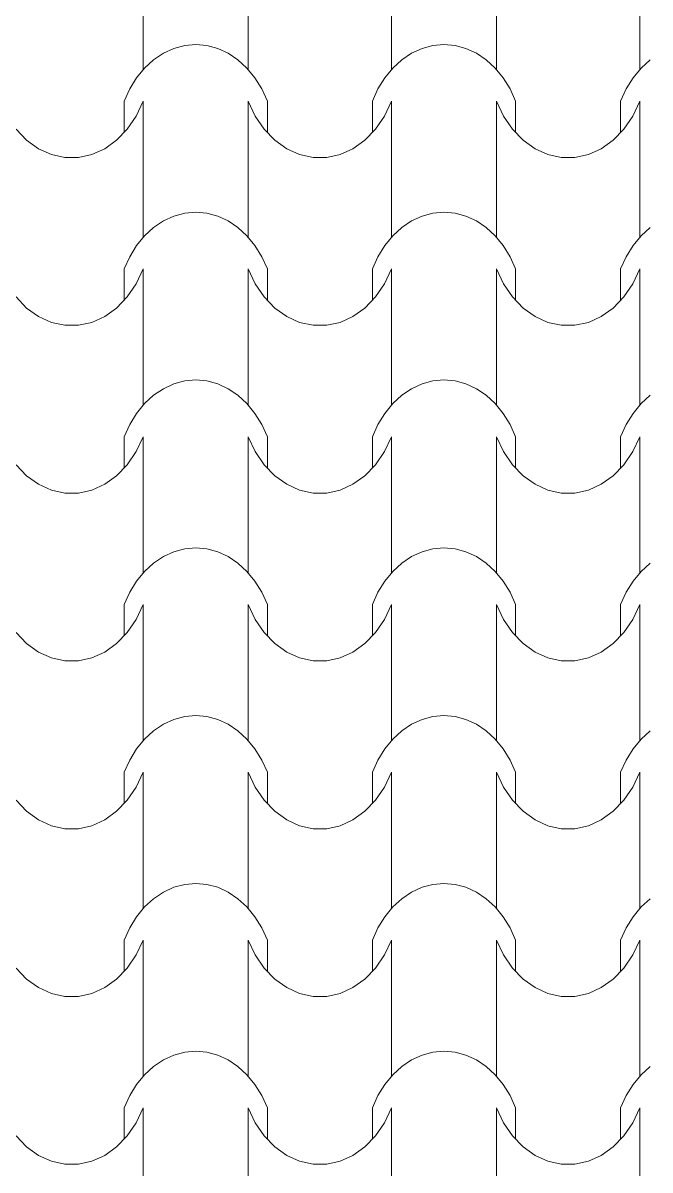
# Model space of a CAD drawing. Header units: millimetres. Extents: x 42452 to 2852333, y -419346 to 834876.
# Drawn here: x 2620782 to 2622489, y 662416 to 665536 of the extents above; entities that cross this region are included whole.
import ezdxf

# ---------------------------------------------------------------- set-up
doc = ezdxf.new("R2010")
doc.units = ezdxf.units.MM
doc.layers.add('M-2 keramitin shtrixi_Ном._пера__21_Pen_No__1', color=7, linetype='Continuous', lineweight=15)
doc.layers.add('memar', color=7, linetype='Continuous', lineweight=25)

# ---------------------------------------------------------------- blocks, each defined once
blk = doc.blocks.new('*X17')
at = {"layer": 'M-2 keramitin shtrixi_Ном._пера__21_Pen_No__1', "color": 7, "linetype": 'Continuous', "lineweight": 15}
for p, q in [((-265229.6, -1354422.8), (-265229.6, -1354237.7)), ((-264944.1, -1354422.8), (-264944.1, -1354237.7)), ((-264554.1, -1354422.8), (-264554.1, -1354237.7)), ((-264268.5, -1354422.8), (-264268.5, -1354237.7)), ((-263878.5, -1354422.8), (-263878.5, -1354237.7)), ((-265146.5, -1354365.3), (-265116.9, -1354357.3)), ((-265116.9, -1354357.3), (-265086.9, -1354354.6)), ((-265086.9, -1354354.6), (-265056.8, -1354357.3)), ((-265056.8, -1354357.3), (-265027.2, -1354365.3)), ((-264470.9, -1354365.3), (-264441.4, -1354357.3)), ((-264441.4, -1354357.3), (-264411.3, -1354354.6)), ((-264411.3, -1354354.6), (-264381.2, -1354357.3)), ((-264381.2, -1354357.3), (-264351.7, -1354365.3)), ((-265201.5, -1354396.3), (-265174.8, -1354378.4)), ((-265174.8, -1354378.4), (-265146.5, -1354365.3)), ((-265027.2, -1354365.3), (-264998.9, -1354378.4)), ((-264998.9, -1354378.4), (-264972.2, -1354396.3)), ((-264526, -1354396.3), (-264499.3, -1354378.4)), ((-264499.3, -1354378.4), (-264470.9, -1354365.3)), ((-264351.7, -1354365.3), (-264323.3, -1354378.4)), ((-264323.3, -1354378.4), (-264296.6, -1354396.3)), ((-265247.8, -1354445.5), (-265226, -1354418.9)), ((-265226, -1354418.9), (-265201.5, -1354396.3)), ((-264972.2, -1354396.3), (-264947.7, -1354418.9)), ((-264947.7, -1354418.9), (-264925.9, -1354445.5)), ((-264572.3, -1354445.5), (-264550.5, -1354418.9)), ((-264550.5, -1354418.9), (-264526, -1354396.3)), ((-264296.6, -1354396.3), (-264272.1, -1354418.9)), ((-264272.1, -1354418.9), (-264250.3, -1354445.5)), ((-263896.7, -1354445.5), (-263874.9, -1354418.9)), ((-263874.9, -1354418.9), (-263850.4, -1354396.3)), ((-265266.6, -1354475.7), (-265247.8, -1354445.5)), ((-264925.9, -1354445.5), (-264907.1, -1354475.7)), ((-264591, -1354475.7), (-264572.3, -1354445.5)), ((-264250.3, -1354445.5), (-264231.6, -1354475.7)), ((-263915.5, -1354475.7), (-263896.7, -1354445.5)), ((-265281.9, -1354509), (-265266.6, -1354475.7)), ((-264907.1, -1354475.7), (-264891.8, -1354509)), ((-264606.3, -1354509), (-264591, -1354475.7)), ((-264231.6, -1354475.7), (-264216.3, -1354509)), ((-263930.7, -1354509), (-263915.5, -1354475.7)), ((-265281.9, -1354594), (-265281.9, -1354509)), ((-265229.6, -1354509), (-265248.9, -1354549.5)), ((-265229.6, -1354694), (-265229.6, -1354509)), ((-264944.1, -1354694), (-264944.1, -1354509)), ((-264924.8, -1354549.5), (-264944.1, -1354509)), ((-264891.8, -1354594), (-264891.8, -1354509)), ((-264606.3, -1354594), (-264606.3, -1354509)), ((-264554.1, -1354509), (-264573.4, -1354549.5)), ((-264554.1, -1354694), (-264554.1, -1354509)), ((-264268.5, -1354694), (-264268.5, -1354509)), ((-264249.2, -1354549.5), (-264268.5, -1354509)), ((-264216.3, -1354594), (-264216.3, -1354509)), ((-263930.7, -1354594), (-263930.7, -1354509)), ((-263878.5, -1354509), (-263897.8, -1354549.5)), ((-263878.5, -1354694), (-263878.5, -1354509)), ((-265248.9, -1354549.5), (-265273.4, -1354585.2)), ((-264900.4, -1354585.2), (-264924.8, -1354549.5)), ((-264573.4, -1354549.5), (-264597.8, -1354585.2)), ((-264224.8, -1354585.2), (-264249.2, -1354549.5)), ((-263897.8, -1354549.5), (-263922.2, -1354585.2)), ((-265547.1, -1354615.1), (-265575.9, -1354585.2)), ((-265273.4, -1354585.2), (-265302.2, -1354615.1)), ((-264871.5, -1354615.1), (-264900.4, -1354585.2)), ((-264597.8, -1354585.2), (-264626.6, -1354615.1)), ((-264196, -1354615.1), (-264224.8, -1354585.2)), ((-263922.2, -1354585.2), (-263951, -1354615.1)), ((-265514.7, -1354638.3), (-265547.1, -1354615.1)), ((-265479.8, -1354654.2), (-265514.7, -1354638.3)), ((-265334.5, -1354638.3), (-265369.5, -1354654.2)), ((-265302.2, -1354615.1), (-265334.5, -1354638.3)), ((-264839.2, -1354638.3), (-264871.5, -1354615.1)), ((-264804.2, -1354654.2), (-264839.2, -1354638.3)), ((-264659, -1354638.3), (-264693.9, -1354654.2)), ((-264626.6, -1354615.1), (-264659, -1354638.3)), ((-264163.6, -1354638.3), (-264196, -1354615.1)), ((-264128.6, -1354654.2), (-264163.6, -1354638.3)), ((-263983.4, -1354638.3), (-264018.4, -1354654.2)), ((-263951, -1354615.1), (-263983.4, -1354638.3)), ((-265443.2, -1354662.3), (-265479.8, -1354654.2)), ((-265424.6, -1354662.3), (-265443.2, -1354662.3)), ((-265406.1, -1354662.3), (-265424.6, -1354662.3)), ((-265369.5, -1354654.2), (-265406.1, -1354662.3)), ((-264767.6, -1354662.3), (-264804.2, -1354654.2)), ((-264749.1, -1354662.3), (-264767.6, -1354662.3)), ((-264730.5, -1354662.3), (-264749.1, -1354662.3)), ((-264693.9, -1354654.2), (-264730.5, -1354662.3)), ((-264092.1, -1354662.3), (-264128.6, -1354654.2)), ((-264073.5, -1354662.3), (-264092.1, -1354662.3)), ((-264055, -1354662.3), (-264073.5, -1354662.3)), ((-264018.4, -1354654.2), (-264055, -1354662.3)), ((-265229.6, -1354879.1), (-265229.6, -1354694)), ((-264944.1, -1354879.1), (-264944.1, -1354694)), ((-264554.1, -1354879.1), (-264554.1, -1354694)), ((-264268.5, -1354879.1), (-264268.5, -1354694)), ((-263878.5, -1354879.1), (-263878.5, -1354694)), ((-265174.8, -1354834.7), (-265146.5, -1354821.6)), ((-265146.5, -1354821.6), (-265116.9, -1354813.7)), ((-265116.9, -1354813.7), (-265086.9, -1354811)), ((-265086.9, -1354811), (-265056.8, -1354813.7)), ((-265056.8, -1354813.7), (-265027.2, -1354821.6)), ((-265027.2, -1354821.6), (-264998.9, -1354834.7)), ((-264499.3, -1354834.7), (-264470.9, -1354821.6)), ((-264470.9, -1354821.6), (-264441.4, -1354813.7)), ((-264441.4, -1354813.7), (-264411.3, -1354811)), ((-264411.3, -1354811), (-264381.2, -1354813.7)), ((-264381.2, -1354813.7), (-264351.7, -1354821.6)), ((-264351.7, -1354821.6), (-264323.3, -1354834.7)), ((-265226, -1354875.2), (-265201.5, -1354852.7)), ((-265201.5, -1354852.7), (-265174.8, -1354834.7)), ((-264998.9, -1354834.7), (-264972.2, -1354852.7)), ((-264972.2, -1354852.7), (-264947.7, -1354875.2)), ((-264550.5, -1354875.2), (-264526, -1354852.7)), ((-264526, -1354852.7), (-264499.3, -1354834.7)), ((-264323.3, -1354834.7), (-264296.6, -1354852.7)), ((-264296.6, -1354852.7), (-264272.1, -1354875.2)), ((-263874.9, -1354875.2), (-263850.4, -1354852.7)), ((-265247.8, -1354901.8), (-265226, -1354875.2)), ((-264947.7, -1354875.2), (-264925.9, -1354901.8)), ((-264572.3, -1354901.8), (-264550.5, -1354875.2)), ((-264272.1, -1354875.2), (-264250.3, -1354901.8)), ((-263896.7, -1354901.8), (-263874.9, -1354875.2)), ((-265266.6, -1354932.1), (-265247.8, -1354901.8)), ((-264925.9, -1354901.8), (-264907.1, -1354932.1)), ((-264591, -1354932.1), (-264572.3, -1354901.8)), ((-264250.3, -1354901.8), (-264231.6, -1354932.1)), ((-263915.5, -1354932.1), (-263896.7, -1354901.8)), ((-265281.9, -1354965.3), (-265266.6, -1354932.1)), ((-264907.1, -1354932.1), (-264891.8, -1354965.3)), ((-264606.3, -1354965.3), (-264591, -1354932.1)), ((-264231.6, -1354932.1), (-264216.3, -1354965.3)), ((-263930.7, -1354965.3), (-263915.5, -1354932.1)), ((-265281.9, -1355050.4), (-265281.9, -1354965.3)), ((-265229.6, -1354965.3), (-265248.9, -1355005.8)), ((-265229.6, -1355150.4), (-265229.6, -1354965.3)), ((-264944.1, -1355150.4), (-264944.1, -1354965.3)), ((-264924.8, -1355005.8), (-264944.1, -1354965.3)), ((-264891.8, -1355050.4), (-264891.8, -1354965.3)), ((-264606.3, -1355050.4), (-264606.3, -1354965.3)), ((-264554.1, -1354965.3), (-264573.4, -1355005.8)), ((-264554.1, -1355150.4), (-264554.1, -1354965.3)), ((-264268.5, -1355150.4), (-264268.5, -1354965.3)), ((-264249.2, -1355005.8), (-264268.5, -1354965.3)), ((-264216.3, -1355050.4), (-264216.3, -1354965.3)), ((-263930.7, -1355050.4), (-263930.7, -1354965.3)), ((-263878.5, -1354965.3), (-263897.8, -1355005.8)), ((-263878.5, -1355150.4), (-263878.5, -1354965.3)), ((-265248.9, -1355005.8), (-265273.4, -1355041.5)), ((-264900.4, -1355041.5), (-264924.8, -1355005.8)), ((-264573.4, -1355005.8), (-264597.8, -1355041.5)), ((-264224.8, -1355041.5), (-264249.2, -1355005.8)), ((-263897.8, -1355005.8), (-263922.2, -1355041.5)), ((-265547.1, -1355071.5), (-265575.9, -1355041.5)), ((-265273.4, -1355041.5), (-265302.2, -1355071.5)), ((-264871.5, -1355071.5), (-264900.4, -1355041.5)), ((-264597.8, -1355041.5), (-264626.6, -1355071.5)), ((-264196, -1355071.5), (-264224.8, -1355041.5)), ((-263922.2, -1355041.5), (-263951, -1355071.5)), ((-265514.7, -1355094.7), (-265547.1, -1355071.5)), ((-265302.2, -1355071.5), (-265334.5, -1355094.7)), ((-264839.2, -1355094.7), (-264871.5, -1355071.5)), ((-264626.6, -1355071.5), (-264659, -1355094.7)), ((-264163.6, -1355094.7), (-264196, -1355071.5)), ((-263951, -1355071.5), (-263983.4, -1355094.7)), ((-265479.8, -1355110.6), (-265514.7, -1355094.7)), ((-265443.2, -1355118.6), (-265479.8, -1355110.6)), ((-265369.5, -1355110.6), (-265406.1, -1355118.6)), ((-265334.5, -1355094.7), (-265369.5, -1355110.6)), ((-264804.2, -1355110.6), (-264839.2, -1355094.7)), ((-264767.6, -1355118.6), (-264804.2, -1355110.6)), ((-264693.9, -1355110.6), (-264730.5, -1355118.6)), ((-264659, -1355094.7), (-264693.9, -1355110.6)), ((-264128.6, -1355110.6), (-264163.6, -1355094.7)), ((-264092.1, -1355118.6), (-264128.6, -1355110.6)), ((-264018.4, -1355110.6), (-264055, -1355118.6)), ((-263983.4, -1355094.7), (-264018.4, -1355110.6)), ((-265424.6, -1355118.6), (-265443.2, -1355118.6)), ((-265406.1, -1355118.6), (-265424.6, -1355118.6)), ((-264749.1, -1355118.6), (-264767.6, -1355118.6)), ((-264730.5, -1355118.6), (-264749.1, -1355118.6)), ((-264073.5, -1355118.6), (-264092.1, -1355118.6)), ((-264055, -1355118.6), (-264073.5, -1355118.6)), ((-265229.6, -1355335.5), (-265229.6, -1355150.4)), ((-264944.1, -1355335.5), (-264944.1, -1355150.4)), ((-264554.1, -1355335.5), (-264554.1, -1355150.4)), ((-264268.5, -1355335.5), (-264268.5, -1355150.4)), ((-263878.5, -1355335.5), (-263878.5, -1355150.4)), ((-265116.9, -1355270), (-265086.9, -1355267.3)), ((-265086.9, -1355267.3), (-265056.8, -1355270)), ((-264441.4, -1355270), (-264411.3, -1355267.3)), ((-264411.3, -1355267.3), (-264381.2, -1355270)), ((-265201.5, -1355309), (-265174.8, -1355291.1)), ((-265174.8, -1355291.1), (-265146.5, -1355278)), ((-265146.5, -1355278), (-265116.9, -1355270)), ((-265056.8, -1355270), (-265027.2, -1355278)), ((-265027.2, -1355278), (-264998.9, -1355291.1)), ((-264998.9, -1355291.1), (-264972.2, -1355309)), ((-264526, -1355309), (-264499.3, -1355291.1)), ((-264499.3, -1355291.1), (-264470.9, -1355278)), ((-264470.9, -1355278), (-264441.4, -1355270)), ((-264381.2, -1355270), (-264351.7, -1355278)), ((-264351.7, -1355278), (-264323.3, -1355291.1)), ((-264323.3, -1355291.1), (-264296.6, -1355309)), ((-265226, -1355331.6), (-265201.5, -1355309)), ((-264972.2, -1355309), (-264947.7, -1355331.6)), ((-264550.5, -1355331.6), (-264526, -1355309)), ((-264296.6, -1355309), (-264272.1, -1355331.6)), ((-263874.9, -1355331.6), (-263850.4, -1355309)), ((-265266.6, -1355388.4), (-265247.8, -1355358.2)), ((-265247.8, -1355358.2), (-265226, -1355331.6)), ((-264947.7, -1355331.6), (-264925.9, -1355358.2)), ((-264925.9, -1355358.2), (-264907.1, -1355388.4)), ((-264591, -1355388.4), (-264572.3, -1355358.2)), ((-264572.3, -1355358.2), (-264550.5, -1355331.6)), ((-264272.1, -1355331.6), (-264250.3, -1355358.2)), ((-264250.3, -1355358.2), (-264231.6, -1355388.4)), ((-263915.5, -1355388.4), (-263896.7, -1355358.2)), ((-263896.7, -1355358.2), (-263874.9, -1355331.6)), ((-265281.9, -1355421.7), (-265266.6, -1355388.4)), ((-264907.1, -1355388.4), (-264891.8, -1355421.7)), ((-264606.3, -1355421.7), (-264591, -1355388.4)), ((-264231.6, -1355388.4), (-264216.3, -1355421.7)), ((-263930.7, -1355421.7), (-263915.5, -1355388.4)), ((-265281.9, -1355506.7), (-265281.9, -1355421.7)), ((-265229.6, -1355421.7), (-265248.9, -1355462.2)), ((-265229.6, -1355606.7), (-265229.6, -1355421.7)), ((-264944.1, -1355606.7), (-264944.1, -1355421.7)), ((-264924.8, -1355462.2), (-264944.1, -1355421.7)), ((-264891.8, -1355506.7), (-264891.8, -1355421.7)), ((-264606.3, -1355506.7), (-264606.3, -1355421.7)), ((-264554.1, -1355421.7), (-264573.4, -1355462.2)), ((-264554.1, -1355606.7), (-264554.1, -1355421.7)), ((-264268.5, -1355606.7), (-264268.5, -1355421.7)), ((-264249.2, -1355462.2), (-264268.5, -1355421.7)), ((-264216.3, -1355506.7), (-264216.3, -1355421.7)), ((-263930.7, -1355506.7), (-263930.7, -1355421.7)), ((-263878.5, -1355421.7), (-263897.8, -1355462.2)), ((-263878.5, -1355606.7), (-263878.5, -1355421.7)), ((-265248.9, -1355462.2), (-265273.4, -1355497.9)), ((-264900.4, -1355497.9), (-264924.8, -1355462.2)), ((-264573.4, -1355462.2), (-264597.8, -1355497.9)), ((-264224.8, -1355497.9), (-264249.2, -1355462.2)), ((-263897.8, -1355462.2), (-263922.2, -1355497.9)), ((-265547.1, -1355527.8), (-265575.9, -1355497.9)), ((-265273.4, -1355497.9), (-265302.2, -1355527.8)), ((-264871.5, -1355527.8), (-264900.4, -1355497.9)), ((-264597.8, -1355497.9), (-264626.6, -1355527.8)), ((-264196, -1355527.8), (-264224.8, -1355497.9)), ((-263922.2, -1355497.9), (-263951, -1355527.8)), ((-265514.7, -1355551), (-265547.1, -1355527.8)), ((-265302.2, -1355527.8), (-265334.5, -1355551)), ((-264839.2, -1355551), (-264871.5, -1355527.8)), ((-264626.6, -1355527.8), (-264659, -1355551)), ((-264163.6, -1355551), (-264196, -1355527.8)), ((-263951, -1355527.8), (-263983.4, -1355551)), ((-265479.8, -1355566.9), (-265514.7, -1355551)), ((-265443.2, -1355575), (-265479.8, -1355566.9)), ((-265424.6, -1355575), (-265443.2, -1355575)), ((-265406.1, -1355575), (-265424.6, -1355575)), ((-265369.5, -1355566.9), (-265406.1, -1355575)), ((-265334.5, -1355551), (-265369.5, -1355566.9)), ((-264804.2, -1355566.9), (-264839.2, -1355551)), ((-264767.6, -1355575), (-264804.2, -1355566.9)), ((-264749.1, -1355575), (-264767.6, -1355575)), ((-264730.5, -1355575), (-264749.1, -1355575)), ((-264693.9, -1355566.9), (-264730.5, -1355575)), ((-264659, -1355551), (-264693.9, -1355566.9)), ((-264128.6, -1355566.9), (-264163.6, -1355551)), ((-264092.1, -1355575), (-264128.6, -1355566.9)), ((-264073.5, -1355575), (-264092.1, -1355575)), ((-264055, -1355575), (-264073.5, -1355575)), ((-264018.4, -1355566.9), (-264055, -1355575)), ((-263983.4, -1355551), (-264018.4, -1355566.9)), ((-265229.6, -1355791.8), (-265229.6, -1355606.7)), ((-264944.1, -1355791.8), (-264944.1, -1355606.7)), ((-264554.1, -1355791.8), (-264554.1, -1355606.7)), ((-264268.5, -1355791.8), (-264268.5, -1355606.7)), ((-263878.5, -1355791.8), (-263878.5, -1355606.7)), ((-265174.8, -1355747.4), (-265146.5, -1355734.3)), ((-265146.5, -1355734.3), (-265116.9, -1355726.4)), ((-265116.9, -1355726.4), (-265086.9, -1355723.7)), ((-265086.9, -1355723.7), (-265056.8, -1355726.4)), ((-265056.8, -1355726.4), (-265027.2, -1355734.3)), ((-265027.2, -1355734.3), (-264998.9, -1355747.4)), ((-264499.3, -1355747.4), (-264470.9, -1355734.3)), ((-264470.9, -1355734.3), (-264441.4, -1355726.4)), ((-264441.4, -1355726.4), (-264411.3, -1355723.7)), ((-264411.3, -1355723.7), (-264381.2, -1355726.4)), ((-264381.2, -1355726.4), (-264351.7, -1355734.3)), ((-264351.7, -1355734.3), (-264323.3, -1355747.4)), ((-265226, -1355787.9), (-265201.5, -1355765.4)), ((-265201.5, -1355765.4), (-265174.8, -1355747.4)), ((-264998.9, -1355747.4), (-264972.2, -1355765.4)), ((-264972.2, -1355765.4), (-264947.7, -1355787.9)), ((-264550.5, -1355787.9), (-264526, -1355765.4)), ((-264526, -1355765.4), (-264499.3, -1355747.4)), ((-264323.3, -1355747.4), (-264296.6, -1355765.4)), ((-264296.6, -1355765.4), (-264272.1, -1355787.9)), ((-263874.9, -1355787.9), (-263850.4, -1355765.4)), ((-265247.8, -1355814.5), (-265226, -1355787.9)), ((-264947.7, -1355787.9), (-264925.9, -1355814.5)), ((-264572.3, -1355814.5), (-264550.5, -1355787.9)), ((-264272.1, -1355787.9), (-264250.3, -1355814.5)), ((-263896.7, -1355814.5), (-263874.9, -1355787.9)), ((-265266.6, -1355844.8), (-265247.8, -1355814.5)), ((-264925.9, -1355814.5), (-264907.1, -1355844.8)), ((-264591, -1355844.8), (-264572.3, -1355814.5)), ((-264250.3, -1355814.5), (-264231.6, -1355844.8)), ((-263915.5, -1355844.8), (-263896.7, -1355814.5)), ((-265281.9, -1355878), (-265266.6, -1355844.8)), ((-264907.1, -1355844.8), (-264891.8, -1355878)), ((-264606.3, -1355878), (-264591, -1355844.8)), ((-264231.6, -1355844.8), (-264216.3, -1355878)), ((-263930.7, -1355878), (-263915.5, -1355844.8)), ((-265281.9, -1355963.1), (-265281.9, -1355878)), ((-265229.6, -1355878), (-265248.9, -1355918.5)), ((-265229.6, -1356063.1), (-265229.6, -1355878)), ((-264944.1, -1356063.1), (-264944.1, -1355878)), ((-264924.8, -1355918.5), (-264944.1, -1355878)), ((-264891.8, -1355963.1), (-264891.8, -1355878)), ((-264606.3, -1355963.1), (-264606.3, -1355878)), ((-264554.1, -1355878), (-264573.4, -1355918.5)), ((-264554.1, -1356063.1), (-264554.1, -1355878)), ((-264268.5, -1356063.1), (-264268.5, -1355878)), ((-264249.2, -1355918.5), (-264268.5, -1355878)), ((-264216.3, -1355963.1), (-264216.3, -1355878)), ((-263930.7, -1355963.1), (-263930.7, -1355878)), ((-263878.5, -1355878), (-263897.8, -1355918.5)), ((-263878.5, -1356063.1), (-263878.5, -1355878)), ((-265248.9, -1355918.5), (-265273.4, -1355954.2)), ((-264900.4, -1355954.2), (-264924.8, -1355918.5)), ((-264573.4, -1355918.5), (-264597.8, -1355954.2)), ((-264224.8, -1355954.2), (-264249.2, -1355918.5)), ((-263897.8, -1355918.5), (-263922.2, -1355954.2)), ((-265547.1, -1355984.2), (-265575.9, -1355954.2)), ((-265514.7, -1356007.4), (-265547.1, -1355984.2)), ((-265302.2, -1355984.2), (-265334.5, -1356007.4)), ((-265273.4, -1355954.2), (-265302.2, -1355984.2)), ((-264871.5, -1355984.2), (-264900.4, -1355954.2)), ((-264839.2, -1356007.4), (-264871.5, -1355984.2)), ((-264626.6, -1355984.2), (-264659, -1356007.4)), ((-264597.8, -1355954.2), (-264626.6, -1355984.2)), ((-264196, -1355984.2), (-264224.8, -1355954.2)), ((-264163.6, -1356007.4), (-264196, -1355984.2)), ((-263951, -1355984.2), (-263983.4, -1356007.4)), ((-263922.2, -1355954.2), (-263951, -1355984.2)), ((-265479.8, -1356023.3), (-265514.7, -1356007.4)), ((-265334.5, -1356007.4), (-265369.5, -1356023.3)), ((-264804.2, -1356023.3), (-264839.2, -1356007.4)), ((-264659, -1356007.4), (-264693.9, -1356023.3)), ((-264128.6, -1356023.3), (-264163.6, -1356007.4)), ((-263983.4, -1356007.4), (-264018.4, -1356023.3)), ((-265443.2, -1356031.3), (-265479.8, -1356023.3)), ((-265424.6, -1356031.3), (-265443.2, -1356031.3)), ((-265406.1, -1356031.3), (-265424.6, -1356031.3)), ((-265369.5, -1356023.3), (-265406.1, -1356031.3)), ((-264767.6, -1356031.3), (-264804.2, -1356023.3)), ((-264749.1, -1356031.3), (-264767.6, -1356031.3)), ((-264730.5, -1356031.3), (-264749.1, -1356031.3)), ((-264693.9, -1356023.3), (-264730.5, -1356031.3)), ((-264092.1, -1356031.3), (-264128.6, -1356023.3)), ((-264073.5, -1356031.3), (-264092.1, -1356031.3)), ((-264055, -1356031.3), (-264073.5, -1356031.3)), ((-264018.4, -1356023.3), (-264055, -1356031.3)), ((-265229.6, -1356248.2), (-265229.6, -1356063.1)), ((-264944.1, -1356248.2), (-264944.1, -1356063.1)), ((-264554.1, -1356248.2), (-264554.1, -1356063.1)), ((-264268.5, -1356248.2), (-264268.5, -1356063.1)), ((-263878.5, -1356248.2), (-263878.5, -1356063.1)), ((-265174.8, -1356203.8), (-265146.5, -1356190.7)), ((-265146.5, -1356190.7), (-265116.9, -1356182.7)), ((-265116.9, -1356182.7), (-265086.9, -1356180)), ((-265086.9, -1356180), (-265056.8, -1356182.7)), ((-265056.8, -1356182.7), (-265027.2, -1356190.7)), ((-265027.2, -1356190.7), (-264998.9, -1356203.8)), ((-264499.3, -1356203.8), (-264470.9, -1356190.7)), ((-264470.9, -1356190.7), (-264441.4, -1356182.7)), ((-264441.4, -1356182.7), (-264411.3, -1356180)), ((-264411.3, -1356180), (-264381.2, -1356182.7)), ((-264381.2, -1356182.7), (-264351.7, -1356190.7)), ((-264351.7, -1356190.7), (-264323.3, -1356203.8)), ((-265226, -1356244.3), (-265201.5, -1356221.7)), ((-265201.5, -1356221.7), (-265174.8, -1356203.8)), ((-264998.9, -1356203.8), (-264972.2, -1356221.7)), ((-264972.2, -1356221.7), (-264947.7, -1356244.3)), ((-264550.5, -1356244.3), (-264526, -1356221.7)), ((-264526, -1356221.7), (-264499.3, -1356203.8)), ((-264323.3, -1356203.8), (-264296.6, -1356221.7)), ((-264296.6, -1356221.7), (-264272.1, -1356244.3)), ((-263874.9, -1356244.3), (-263850.4, -1356221.7)), ((-265247.8, -1356270.9), (-265226, -1356244.3)), ((-264947.7, -1356244.3), (-264925.9, -1356270.9)), ((-264572.3, -1356270.9), (-264550.5, -1356244.3)), ((-264272.1, -1356244.3), (-264250.3, -1356270.9)), ((-263896.7, -1356270.9), (-263874.9, -1356244.3)), ((-265266.6, -1356301.1), (-265247.8, -1356270.9)), ((-264925.9, -1356270.9), (-264907.1, -1356301.1)), ((-264591, -1356301.1), (-264572.3, -1356270.9)), ((-264250.3, -1356270.9), (-264231.6, -1356301.1)), ((-263915.5, -1356301.1), (-263896.7, -1356270.9)), ((-265281.9, -1356334.4), (-265266.6, -1356301.1)), ((-264907.1, -1356301.1), (-264891.8, -1356334.4)), ((-264606.3, -1356334.4), (-264591, -1356301.1)), ((-264231.6, -1356301.1), (-264216.3, -1356334.4)), ((-263930.7, -1356334.4), (-263915.5, -1356301.1)), ((-265281.9, -1356419.4), (-265281.9, -1356334.4)), ((-265229.6, -1356334.4), (-265248.9, -1356374.9)), ((-265229.6, -1356519.4), (-265229.6, -1356334.4)), ((-264944.1, -1356519.4), (-264944.1, -1356334.4)), ((-264924.8, -1356374.9), (-264944.1, -1356334.4)), ((-264891.8, -1356419.4), (-264891.8, -1356334.4)), ((-264606.3, -1356419.4), (-264606.3, -1356334.4)), ((-264554.1, -1356334.4), (-264573.4, -1356374.9)), ((-264554.1, -1356519.4), (-264554.1, -1356334.4)), ((-264268.5, -1356519.4), (-264268.5, -1356334.4)), ((-264249.2, -1356374.9), (-264268.5, -1356334.4)), ((-264216.3, -1356419.4), (-264216.3, -1356334.4)), ((-263930.7, -1356419.4), (-263930.7, -1356334.4)), ((-263878.5, -1356334.4), (-263897.8, -1356374.9)), ((-263878.5, -1356519.4), (-263878.5, -1356334.4)), ((-265248.9, -1356374.9), (-265273.4, -1356410.6)), ((-264900.4, -1356410.6), (-264924.8, -1356374.9)), ((-264573.4, -1356374.9), (-264597.8, -1356410.6)), ((-264224.8, -1356410.6), (-264249.2, -1356374.9)), ((-263897.8, -1356374.9), (-263922.2, -1356410.6)), ((-265547.1, -1356440.5), (-265575.9, -1356410.6)), ((-265273.4, -1356410.6), (-265302.2, -1356440.5)), ((-264871.5, -1356440.5), (-264900.4, -1356410.6)), ((-264597.8, -1356410.6), (-264626.6, -1356440.5)), ((-264196, -1356440.5), (-264224.8, -1356410.6)), ((-263922.2, -1356410.6), (-263951, -1356440.5)), ((-265514.7, -1356463.7), (-265547.1, -1356440.5)), ((-265302.2, -1356440.5), (-265334.5, -1356463.7)), ((-264839.2, -1356463.7), (-264871.5, -1356440.5)), ((-264626.6, -1356440.5), (-264659, -1356463.7)), ((-264163.6, -1356463.7), (-264196, -1356440.5)), ((-263951, -1356440.5), (-263983.4, -1356463.7)), ((-265479.8, -1356479.6), (-265514.7, -1356463.7)), ((-265443.2, -1356487.7), (-265479.8, -1356479.6)), ((-265369.5, -1356479.6), (-265406.1, -1356487.7)), ((-265334.5, -1356463.7), (-265369.5, -1356479.6)), ((-264804.2, -1356479.6), (-264839.2, -1356463.7)), ((-264767.6, -1356487.7), (-264804.2, -1356479.6)), ((-264693.9, -1356479.6), (-264730.5, -1356487.7)), ((-264659, -1356463.7), (-264693.9, -1356479.6)), ((-264128.6, -1356479.6), (-264163.6, -1356463.7)), ((-264092.1, -1356487.7), (-264128.6, -1356479.6)), ((-264018.4, -1356479.6), (-264055, -1356487.7)), ((-263983.4, -1356463.7), (-264018.4, -1356479.6)), ((-265424.6, -1356487.7), (-265443.2, -1356487.7)), ((-265406.1, -1356487.7), (-265424.6, -1356487.7)), ((-264749.1, -1356487.7), (-264767.6, -1356487.7)), ((-264730.5, -1356487.7), (-264749.1, -1356487.7)), ((-264073.5, -1356487.7), (-264092.1, -1356487.7)), ((-264055, -1356487.7), (-264073.5, -1356487.7)), ((-265229.6, -1356704.5), (-265229.6, -1356519.4)), ((-264944.1, -1356704.5), (-264944.1, -1356519.4)), ((-264554.1, -1356704.5), (-264554.1, -1356519.4)), ((-264268.5, -1356704.5), (-264268.5, -1356519.4)), ((-263878.5, -1356704.5), (-263878.5, -1356519.4)), ((-265146.5, -1356647), (-265116.9, -1356639.1)), ((-265116.9, -1356639.1), (-265086.9, -1356636.4)), ((-265086.9, -1356636.4), (-265056.8, -1356639.1)), ((-265056.8, -1356639.1), (-265027.2, -1356647)), ((-264470.9, -1356647), (-264441.4, -1356639.1)), ((-264441.4, -1356639.1), (-264411.3, -1356636.4)), ((-264411.3, -1356636.4), (-264381.2, -1356639.1)), ((-264381.2, -1356639.1), (-264351.7, -1356647)), ((-265201.5, -1356678.1), (-265174.8, -1356660.1)), ((-265174.8, -1356660.1), (-265146.5, -1356647)), ((-265027.2, -1356647), (-264998.9, -1356660.1)), ((-264998.9, -1356660.1), (-264972.2, -1356678.1)), ((-264526, -1356678.1), (-264499.3, -1356660.1)), ((-264499.3, -1356660.1), (-264470.9, -1356647)), ((-264351.7, -1356647), (-264323.3, -1356660.1)), ((-264323.3, -1356660.1), (-264296.6, -1356678.1)), ((-265247.8, -1356727.2), (-265226, -1356700.6)), ((-265226, -1356700.6), (-265201.5, -1356678.1)), ((-264972.2, -1356678.1), (-264947.7, -1356700.6)), ((-264947.7, -1356700.6), (-264925.9, -1356727.2)), ((-264572.3, -1356727.2), (-264550.5, -1356700.6)), ((-264550.5, -1356700.6), (-264526, -1356678.1)), ((-264296.6, -1356678.1), (-264272.1, -1356700.6)), ((-264272.1, -1356700.6), (-264250.3, -1356727.2)), ((-263896.7, -1356727.2), (-263874.9, -1356700.6)), ((-263874.9, -1356700.6), (-263850.4, -1356678.1)), ((-265266.6, -1356757.5), (-265247.8, -1356727.2)), ((-264925.9, -1356727.2), (-264907.1, -1356757.5)), ((-264591, -1356757.5), (-264572.3, -1356727.2)), ((-264250.3, -1356727.2), (-264231.6, -1356757.5)), ((-263915.5, -1356757.5), (-263896.7, -1356727.2)), ((-265281.9, -1356790.7), (-265266.6, -1356757.5)), ((-264907.1, -1356757.5), (-264891.8, -1356790.7)), ((-264606.3, -1356790.7), (-264591, -1356757.5)), ((-264231.6, -1356757.5), (-264216.3, -1356790.7)), ((-263930.7, -1356790.7), (-263915.5, -1356757.5)), ((-265281.9, -1356875.8), (-265281.9, -1356790.7)), ((-265229.6, -1356790.7), (-265248.9, -1356831.2)), ((-265229.6, -1356975.8), (-265229.6, -1356790.7)), ((-264944.1, -1356975.8), (-264944.1, -1356790.7)), ((-264924.8, -1356831.2), (-264944.1, -1356790.7)), ((-264891.8, -1356875.8), (-264891.8, -1356790.7)), ((-264606.3, -1356875.8), (-264606.3, -1356790.7)), ((-264554.1, -1356790.7), (-264573.4, -1356831.2)), ((-264554.1, -1356975.8), (-264554.1, -1356790.7)), ((-264268.5, -1356975.8), (-264268.5, -1356790.7)), ((-264249.2, -1356831.2), (-264268.5, -1356790.7)), ((-264216.3, -1356875.8), (-264216.3, -1356790.7)), ((-263930.7, -1356875.8), (-263930.7, -1356790.7)), ((-263878.5, -1356790.7), (-263897.8, -1356831.2)), ((-263878.5, -1356975.8), (-263878.5, -1356790.7)), ((-265248.9, -1356831.2), (-265273.4, -1356866.9)), ((-264900.4, -1356866.9), (-264924.8, -1356831.2)), ((-264573.4, -1356831.2), (-264597.8, -1356866.9)), ((-264224.8, -1356866.9), (-264249.2, -1356831.2)), ((-263897.8, -1356831.2), (-263922.2, -1356866.9)), ((-265547.1, -1356896.9), (-265575.9, -1356866.9)), ((-265273.4, -1356866.9), (-265302.2, -1356896.9)), ((-264871.5, -1356896.9), (-264900.4, -1356866.9)), ((-264597.8, -1356866.9), (-264626.6, -1356896.9)), ((-264196, -1356896.9), (-264224.8, -1356866.9)), ((-263922.2, -1356866.9), (-263951, -1356896.9)), ((-265514.7, -1356920.1), (-265547.1, -1356896.9)), ((-265479.8, -1356936), (-265514.7, -1356920.1)), ((-265334.5, -1356920.1), (-265369.5, -1356936)), ((-265302.2, -1356896.9), (-265334.5, -1356920.1)), ((-264839.2, -1356920.1), (-264871.5, -1356896.9)), ((-264804.2, -1356936), (-264839.2, -1356920.1)), ((-264659, -1356920.1), (-264693.9, -1356936)), ((-264626.6, -1356896.9), (-264659, -1356920.1)), ((-264163.6, -1356920.1), (-264196, -1356896.9)), ((-264128.6, -1356936), (-264163.6, -1356920.1)), ((-263983.4, -1356920.1), (-264018.4, -1356936)), ((-263951, -1356896.9), (-263983.4, -1356920.1)), ((-265443.2, -1356944), (-265479.8, -1356936)), ((-265424.6, -1356944), (-265443.2, -1356944)), ((-265406.1, -1356944), (-265424.6, -1356944)), ((-265369.5, -1356936), (-265406.1, -1356944)), ((-264767.6, -1356944), (-264804.2, -1356936)), ((-264749.1, -1356944), (-264767.6, -1356944)), ((-264730.5, -1356944), (-264749.1, -1356944)), ((-264693.9, -1356936), (-264730.5, -1356944)), ((-264092.1, -1356944), (-264128.6, -1356936)), ((-264073.5, -1356944), (-264092.1, -1356944)), ((-264055, -1356944), (-264073.5, -1356944)), ((-264018.4, -1356936), (-264055, -1356944)), ((-265229.6, -1357160.8), (-265229.6, -1356975.8)), ((-264944.1, -1357160.8), (-264944.1, -1356975.8)), ((-264554.1, -1357160.8), (-264554.1, -1356975.8)), ((-264268.5, -1357160.8), (-264268.5, -1356975.8)), ((-263878.5, -1357160.8), (-263878.5, -1356975.8)), ((-265174.8, -1357116.5), (-265146.5, -1357103.4)), ((-265146.5, -1357103.4), (-265116.9, -1357095.4)), ((-265116.9, -1357095.4), (-265086.9, -1357092.7)), ((-265086.9, -1357092.7), (-265056.8, -1357095.4)), ((-265056.8, -1357095.4), (-265027.2, -1357103.4)), ((-265027.2, -1357103.4), (-264998.9, -1357116.5)), ((-264499.3, -1357116.5), (-264470.9, -1357103.4)), ((-264470.9, -1357103.4), (-264441.4, -1357095.4)), ((-264441.4, -1357095.4), (-264411.3, -1357092.7)), ((-264411.3, -1357092.7), (-264381.2, -1357095.4)), ((-264381.2, -1357095.4), (-264351.7, -1357103.4)), ((-264351.7, -1357103.4), (-264323.3, -1357116.5)), ((-265226, -1357157), (-265201.5, -1357134.4)), ((-265201.5, -1357134.4), (-265174.8, -1357116.5)), ((-264998.9, -1357116.5), (-264972.2, -1357134.4)), ((-264972.2, -1357134.4), (-264947.7, -1357157)), ((-264550.5, -1357157), (-264526, -1357134.4)), ((-264526, -1357134.4), (-264499.3, -1357116.5)), ((-264323.3, -1357116.5), (-264296.6, -1357134.4)), ((-264296.6, -1357134.4), (-264272.1, -1357157)), ((-263874.9, -1357157), (-263850.4, -1357134.4)), ((-265247.8, -1357183.6), (-265226, -1357157)), ((-264947.7, -1357157), (-264925.9, -1357183.6)), ((-264572.3, -1357183.6), (-264550.5, -1357157)), ((-264272.1, -1357157), (-264250.3, -1357183.6)), ((-263896.7, -1357183.6), (-263874.9, -1357157)), ((-265266.6, -1357213.8), (-265247.8, -1357183.6)), ((-264925.9, -1357183.6), (-264907.1, -1357213.8)), ((-264591, -1357213.8), (-264572.3, -1357183.6)), ((-264250.3, -1357183.6), (-264231.6, -1357213.8)), ((-263915.5, -1357213.8), (-263896.7, -1357183.6)), ((-265281.9, -1357247), (-265266.6, -1357213.8)), ((-264907.1, -1357213.8), (-264891.8, -1357247)), ((-264606.3, -1357247), (-264591, -1357213.8)), ((-264231.6, -1357213.8), (-264216.3, -1357247)), ((-263930.7, -1357247), (-263915.5, -1357213.8)), ((-265281.9, -1357332.1), (-265281.9, -1357247)), ((-265229.6, -1357247), (-265248.9, -1357287.6)), ((-265229.6, -1357432.1), (-265229.6, -1357247)), ((-264944.1, -1357432.1), (-264944.1, -1357247)), ((-264924.8, -1357287.6), (-264944.1, -1357247)), ((-264891.8, -1357332.1), (-264891.8, -1357247)), ((-264606.3, -1357332.1), (-264606.3, -1357247)), ((-264554.1, -1357247), (-264573.4, -1357287.6)), ((-264554.1, -1357432.1), (-264554.1, -1357247)), ((-264268.5, -1357432.1), (-264268.5, -1357247)), ((-264249.2, -1357287.6), (-264268.5, -1357247)), ((-264216.3, -1357332.1), (-264216.3, -1357247)), ((-263930.7, -1357332.1), (-263930.7, -1357247)), ((-263878.5, -1357247), (-263897.8, -1357287.6)), ((-263878.5, -1357432.1), (-263878.5, -1357247)), ((-265248.9, -1357287.6), (-265273.4, -1357323.3)), ((-264900.4, -1357323.3), (-264924.8, -1357287.6)), ((-264573.4, -1357287.6), (-264597.8, -1357323.3)), ((-264224.8, -1357323.3), (-264249.2, -1357287.6)), ((-263897.8, -1357287.6), (-263922.2, -1357323.3)), ((-265547.1, -1357353.2), (-265575.9, -1357323.3)), ((-265273.4, -1357323.3), (-265302.2, -1357353.2)), ((-264871.5, -1357353.2), (-264900.4, -1357323.3)), ((-264597.8, -1357323.3), (-264626.6, -1357353.2)), ((-264196, -1357353.2), (-264224.8, -1357323.3)), ((-263922.2, -1357323.3), (-263951, -1357353.2)), ((-265514.7, -1357376.4), (-265547.1, -1357353.2)), ((-265302.2, -1357353.2), (-265334.5, -1357376.4)), ((-264839.2, -1357376.4), (-264871.5, -1357353.2)), ((-264626.6, -1357353.2), (-264659, -1357376.4)), ((-264163.6, -1357376.4), (-264196, -1357353.2)), ((-263951, -1357353.2), (-263983.4, -1357376.4)), ((-265479.8, -1357392.3), (-265514.7, -1357376.4)), ((-265334.5, -1357376.4), (-265369.5, -1357392.3)), ((-264804.2, -1357392.3), (-264839.2, -1357376.4)), ((-264659, -1357376.4), (-264693.9, -1357392.3)), ((-264128.6, -1357392.3), (-264163.6, -1357376.4)), ((-263983.4, -1357376.4), (-264018.4, -1357392.3)), ((-265443.2, -1357400.4), (-265479.8, -1357392.3)), ((-265424.6, -1357400.4), (-265443.2, -1357400.4)), ((-265406.1, -1357400.4), (-265424.6, -1357400.4)), ((-265369.5, -1357392.3), (-265406.1, -1357400.4)), ((-264767.6, -1357400.4), (-264804.2, -1357392.3)), ((-264749.1, -1357400.4), (-264767.6, -1357400.4)), ((-264730.5, -1357400.4), (-264749.1, -1357400.4)), ((-264693.9, -1357392.3), (-264730.5, -1357400.4)), ((-264092.1, -1357400.4), (-264128.6, -1357392.3)), ((-264073.5, -1357400.4), (-264092.1, -1357400.4)), ((-264055, -1357400.4), (-264073.5, -1357400.4)), ((-264018.4, -1357392.3), (-264055, -1357400.4))]:
    blk.add_line(p, q, dxfattribs=at)
blk = doc.blocks.new('Fill_2')
at = {"layer": 'M-2 keramitin shtrixi_Ном._пера__21_Pen_No__1', "color": 7, "linetype": 'Continuous', "lineweight": 15}
blk.add_blockref('*X17', (0, 0), dxfattribs=at)

msp = doc.modelspace()

# ---------------------------------------------------------------- block references
at = {"layer": 'memar', "color": 7, "linetype": 'Continuous', "lineweight": 25}
msp.add_blockref('Fill_2', (2886339.52978, 2019832.0495), dxfattribs=at)

doc.saveas('drawing.dxf')
